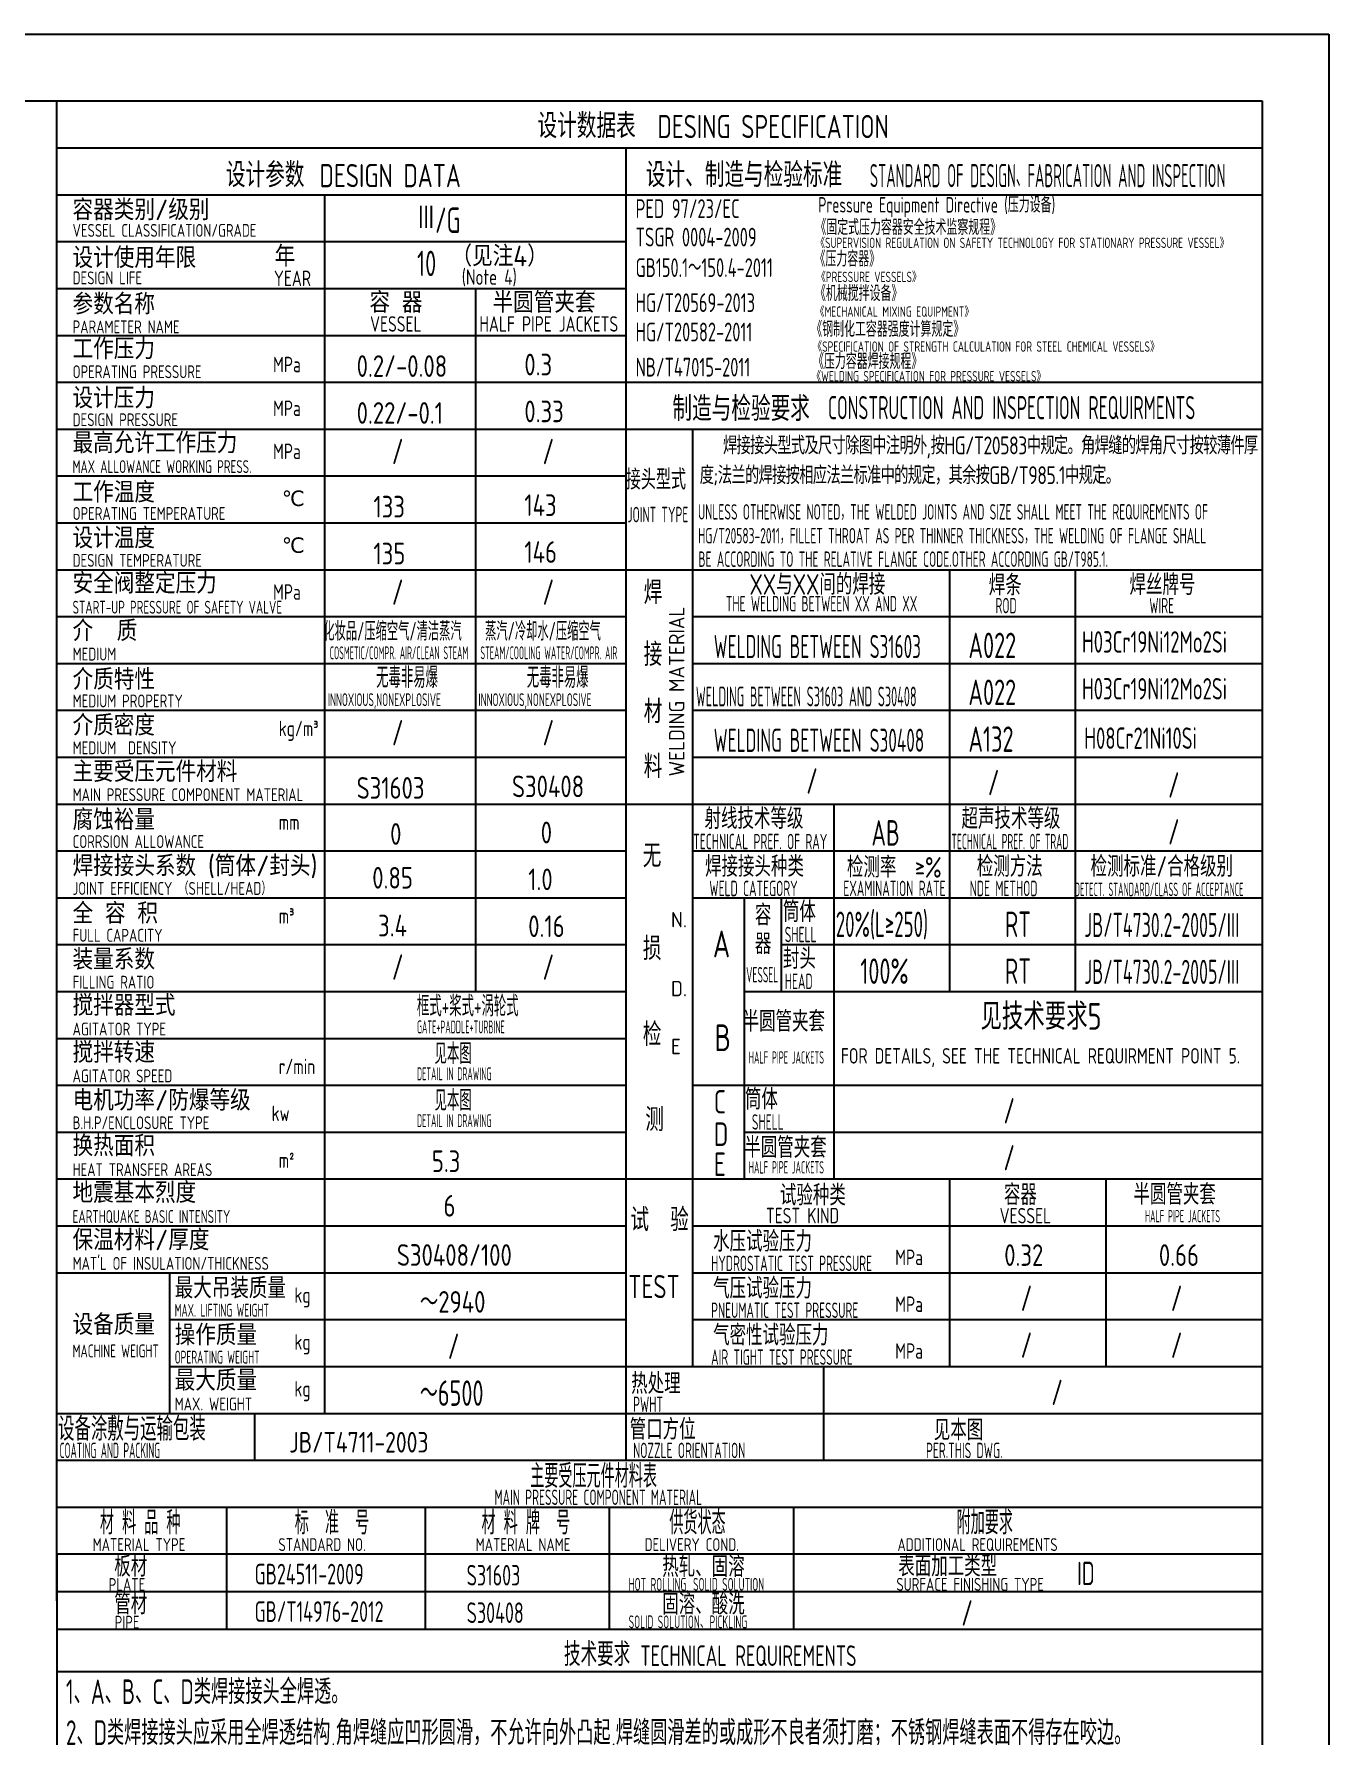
# Model space of a CAD drawing. Header units: inches. Extents: x -375 to 8535, y -477 to 12465.
# Drawn here: x 5634 to 8535, y 8652 to 12465 of the extents above; entities that cross this region are included whole.
import ezdxf

# ---------------------------------------------------------------- set-up
doc = ezdxf.new("R2010")
doc.units = ezdxf.units.IN
doc.header["$LTSCALE"] = 5
for name, color, linetype in [('1轮廓实线层', 7, 'Continuous'), ('2细线层', 4, 'Continuous'), ('6文字层', 3, 'Continuous'), ('7标注层', 4, 'Continuous'), ('图框层', 7, 'Continuous')]:
    doc.layers.add(name, color=color, linetype=linetype)
doc.styles.add('PC_TEXTSTYLE', font='isocp.shx', dxfattribs={"width": 0.8, "bigfont": 'hzfs.shx'})
doc.styles.get("Standard").update_dxf_attribs({"font": 'isocp.shx', "width": 0.707, "bigfont": 'hztxt.shx'})

# ---------------------------------------------------------------- blocks, each defined once
blk = doc.blocks.new('*U1754')
at = {"layer": '2细线层'}
for p, q in [((-375, 12465), (8535, 12465)), ((8535, 12465), (8535, -150))]:
    blk.add_line(p, q, dxfattribs=at)
at = {"layer": '图框层'}
for p, q in [((0, 12315), (8385, 12315)), ((8385, 12315), (8385, 0))]:
    blk.add_line(p, q, dxfattribs=at)

msp = doc.modelspace()

# ---------------------------------------------------------------- linework, layer by layer
for p, q in [((5685, 9060), (5685, 8891.6)), ((5685, 8891.6), (5685, 6759.6))]:
    msp.add_line(p, q)
at = {"layer": '1轮廓实线层'}
for p, q in [((5685, 8955), (5685, 12315)), ((5685, 12315), (8385, 12315)), ((5685, 9270), (8385, 9270))]:
    msp.add_line(p, q, dxfattribs=at)
at = {"layer": '2细线层'}
for p, q in [((5685, 12210), (8385, 12210)), ((6960, 9270), (6960, 12210)), ((5685, 12105), (8385, 12105)), ((6285, 9375), (6285, 12105)), ((5685, 12000), (6960, 12000)), ((5685, 11895), (6960, 11895)), ((6622.5, 11895), (6622.5, 10320)), ((5685, 11790), (6960, 11790)), ((5685, 11685), (8385, 11685)), ((5685, 11580), (6960, 11580)), ((5685, 11580), (6960, 11580)), ((6960, 11580), (8385, 11580)), ((7110, 9480), (7110, 11580)), ((5685, 11475), (6960, 11475)), ((5685, 11370), (6960, 11370)), ((5685, 11265), (8385, 11265)), ((5685, 11265), (6960, 11265)), ((7110, 11265), (8385, 11265)), ((7685.4, 10320), (7685.4, 11265)), ((7966, 11265), (7966, 10320)), ((5685, 11160), (6960, 11160)), ((7110, 11160), (8385, 11160)), ((5685, 11055), (6960, 11055)), ((5685, 11055), (6960, 11055)), ((7110, 11055), (8385, 11055)), ((5685, 10950), (6960, 10950)), ((7110, 10950), (8385, 10950)), ((5685, 10845), (6960, 10845)), ((7110, 10845), (8385, 10845)), ((5685, 10740), (6960, 10740)), ((6960, 10740), (8385, 10740)), ((7425.6, 10740), (7425.6, 9900)), ((5685, 10635), (6960, 10635)), ((5685, 10635), (6960, 10635)), ((7110, 10635), (8385, 10635)), ((5685, 10530), (6960, 10530)), ((5685, 10530), (6960, 10530)), ((7110, 10530), (8385, 10530)), ((7225.2, 9900), (7225.2, 10530)), ((7308.3, 10320), (7308.3, 10530)), ((5685, 10425), (6960, 10425)), ((7308.3, 10425), (8385, 10425)), ((5685, 10320), (6960, 10320)), ((7225.2, 10320), (8385, 10320)), ((5685, 10215), (6960, 10215)), ((5685, 10110), (6960, 10110)), ((5685, 10110), (6960, 10110)), ((5685, 10110), (6960, 10110)), ((7110, 10110), (8385, 10110)), ((5685, 10005), (6960, 10005)), ((7225.2, 10005), (8385, 10005)), ((5685, 9900), (6960, 9900)), ((6960, 9900), (8385, 9900)), ((7685.4, 9480), (7685.4, 9900)), ((8035.2, 9900), (8035.2, 9480)), ((8035.2, 9900), (8035.2, 9690)), ((5685, 9795), (6960, 9795)), ((7110, 9795), (8385, 9795)), ((5685, 9690), (6960, 9690)), ((5937.2, 9690), (5937.2, 9375)), ((7110, 9690), (8385, 9690)), ((5937.2, 9585), (6960, 9585)), ((7110, 9585), (8385, 9585)), ((5937.2, 9480), (8385, 9480)), ((7402.9, 9270), (7402.9, 9480)), ((5685, 9375), (8385, 9375)), ((6128.1, 9270), (6128.1, 9375)), ((5685, 9165), (8385, 9165)), ((5685, 9060), (8385, 9060)), ((6064.8, 9060), (6064.8, 8891.6)), ((6510, 9060), (6510, 8891.6)), ((6922.5, 9060), (6922.5, 8891.6)), ((7335, 9060), (7335, 8891.6)), ((5685, 8976), (8385, 8976)), ((5685, 8891.6), (8385, 8891.6)), ((5685, 8891.6), (8385, 8891.6)), ((5685, 8891.6), (8385, 8891.6)), ((5685, 8796.6), (8385, 8796.6))]:
    msp.add_line(p, q, dxfattribs=at)
at = {"layer": '7标注层'}
for p, q in [((6064.8, 9165), (6064.8, 9060)), ((6510, 9165), (6510, 9060)), ((6922.5, 9165), (6922.5, 9060)), ((7335, 9165), (7335, 9060))]:
    msp.add_line(p, q, dxfattribs=at)

# ---------------------------------------------------------------- block references
at = {"layer": '图框层'}
msp.add_blockref('*U1754', (0, 0), dxfattribs=at)

# ---------------------------------------------------------------- texts
at = {"layer": '6文字层', "style": 'PC_TEXTSTYLE'}
for s, height, width, p in [('设计数据表', 55, 0.8, (6761.7, 12231.8)), ('DESING SPECIFICATION', 51.923, 0.8, (7030.3, 12231.8)), ('设计参数', 55, 0.8, (6063.5, 12121.9)), ('DESIGN DATA', 51.923, 0.8, (6273.3, 12121.9)), ('设计、制造与检验标准', 55, 0.8, (7004.4, 12121.9)), ('STANDARD OF DESIGN、FABRICATION AND INSPECTION', 51.923, 0.5, (7506.3, 12121.9)), ('VESSEL CLASSIFICATION/GRADE', 28.846, 0.8, (5720, 12010.7)), ('YEAR', 34.62, 0.8, (6171.1, 11900.4)), ('(Note 4)', 34.62, 0.8, (6592, 11903.2)), ('DESIGN LIFE', 28.846, 0.8, (5720, 11904.3)), ('PARAMETER NAME', 28.846, 0.8, (5720, 11794.5)), ('VESSEL', 34.62, 0.8, (6386.5, 11798.2)), ('HALF PIPE JACKETS', 34.615, 0.8, (6631.3, 11798.2)), ('OPERATING PRESSURE', 28.846, 0.8, (5720, 11694)), ('MPa', 34.62, 0.8, (6169.1, 11707.3)), ('MPa', 34.62, 0.8, (6169.1, 11609.3)), ('制造与检验要求', 55, 0.8, (7063.9, 11598.2)), ('CONSTRUCTION AND INSPECTION REQUIRMENTS', 51.923, 0.6, (7412.5, 11602.1)), ('DESIGN PRESSURE', 28.846, 0.8, (5720, 11586.5)), ('MPa', 34.62, 0.8, (6169.1, 11512.7)), ('MAX ALLOWANCE WORKING PRESS.', 28.846, 0.7, (5720, 11481.5)), ('接头型式', 45, 0.75, (6959.5, 11444.6)), ('OPERATING TEMPERATURE', 28.846, 0.8, (5720, 11376.5)), ('JOINT TYPE', 34.62, 0.6, (6963.4, 11371.2)), ('UNLESS OTHERWISE NOTED，THE WELDED JOINTS AND SIZE SHALL MEET THE REQUIREMENTS OF', 34.615, 0.6, (7121.4, 11377.2)), (' HG/T20583-2011，FILLET THROAT AS PER THINNER THICKNESS，THE WELDING OF FLANGE SHALL', 34.615, 0.6, (7109.6, 11323.9)), ('DESIGN TEMPERATURE', 28.846, 0.8, (5720, 11271.5)), (' BE ACCORDING TO THE RELATIVE FLANGE CODE.OTHER ACCORDING GB/T985.1.', 34.615, 0.6, (7110.4, 11271.3)), ('XX与XX间的焊接', 46.15, 0.8, (7236.6, 11208.9)), ('焊条', 46.15, 0.8, (7772.7, 11207.3)), ('焊丝牌号', 46.15, 0.8, (8088, 11208.4)), ('MPa', 34.62, 0.8, (6169.1, 11197.7)), ('焊    ', 51.92, 0.8, (6999.7, 11188.1)), ('START-UP PRESSURE OF SAFETY VALVE', 28.846, 0.7, (5720, 11166.5)), ('THE WELDING BETWEEN XX AND XX', 34.615, 0.6, (7183.6, 11171.4)), ('ROD', 34.62, 0.6, (7787.8, 11167.2)), ('WIRE', 34.62, 0.6, (8132.4, 11167.2)), ('化妆品/压缩空气/清洁蒸汽', 42, 0.6, (6281.9, 11106.1)), ('蒸汽/冷却水/压缩空气 ', 42, 0.6, (6644.3, 11106.1)), ('接   ', 51.92, 0.8, (6999.7, 11049.3)), ('WELDING BETWEEN S31603', 51.923, 0.6, (7156.5, 11066.9)), ('MEDIUM ', 28.85, 0.8, (5720, 11061.5)), ('COSMETIC/COMPR. AIR/CLEAN STEAM', 28.846, 0.5, (6296.2, 11064.3)), ('STEAM/COOLING WATER/COMPR. AIR ', 28.846, 0.5, (6633.7, 11064.3)), ('无毒非易爆', 46.15, 0.6, (6400.2, 11000.3)), ('无毒非易爆', 46.15, 0.6, (6737.7, 11000.3)), ('MEDIUM PROPERTY', 28.846, 0.8, (5720, 10956.5)), ('INNOXIOUS,NONEXPLOSIVE', 28.846, 0.6, (6291.8, 10959.3)), ('INNOXIOUS,NONEXPLOSIVE', 28.846, 0.6, (6629.3, 10959.3)), ('WELDING BETWEEN S31603 AND S30408', 44.308, 0.5, (7116.5, 10958.8)), ('材    ', 51.92, 0.8, (6999.7, 10921.3)), (' kg/m%%179', 34.62, 0.8, (6166, 10892)), ('WELDING BETWEEN S30408', 51.923, 0.6, (7156.5, 10856.9)), ('MEDIUM  DENSITY', 28.846, 0.8, (5720, 10851.5)), ('料', 51.9, 0.8, (6999.7, 10798.1)), ('MAIN PRESSURE COMPONENT MATERIAL ', 28.846, 0.8, (5720, 10746.5)), ('射线技术等级', 46.15, 0.8, (7135.9, 10684.3)), ('超声技术等级', 46.15, 0.8, (7711.7, 10684.3)), (' mm', 34.62, 0.8, (6166, 10682)), ('CORRSION ALLOWANCE', 28.846, 0.8, (5720, 10641.5)), ('无    ', 51.92, 0.8, (6997.7, 10598.4)), ('TECHNICAL PREF. OF RAY', 34.615, 0.6, (7110.6, 10638.6)), ('TECHNICAL PREF. OF TRAD', 34.615, 0.5, (7689.1, 10638.6)), ('焊接接头种类', 46.15, 0.8, (7137.1, 10577.1)), ('检测率', 46.15, 0.8, (7455, 10575.4)), ('≥%', 46.15, 0.8, (7607.4, 10575)), ('检测方法', 46.15, 0.8, (7745.9, 10577.1)), ('检测标准/合格级别', 46.15, 0.8, (8000.8, 10577.1)), ('JOINT EFFICIENCY （SHELL/HEAD）', 28.846, 0.8, (5720, 10536.5)), ('WELD CATEGORY', 34.615, 0.6, (7146.7, 10533.6)), ('EXAMINATION RATE', 34.615, 0.6, (7447, 10533.6)), ('NDE METHOD', 34.62, 0.6, (7730.1, 10533.6)), ('DETECT. STANDARD/CLASS OF ACCEPTANCE', 30.462, 0.5, (7965.3, 10533.6)), ('筒体', 46.15, 0.8, (7311.6, 10475.6)), (' m%%179', 34.62, 0.8, (6166, 10472)), ('容', 46.2, 0.8, (7248.7, 10468.2)), ('FULL CAPACITY', 28.846, 0.8, (5720, 10431.5)), ('损    ', 51.92, 0.8, (6997.7, 10390.3)), ('A', 60, 0.8, (7154.6, 10396.6)), ('器', 46.2, 0.8, (7248.7, 10403.7)), ('SHELL', 34.62, 0.6, (7315.7, 10430.4)), ('封头', 46.15, 0.8, (7311.6, 10370.6)), ('VESSEL', 34.62, 0.5, (7229.2, 10340.3)), ('FILLING RATIO', 28.846, 0.8, (5720, 10326.5)), ('HEAD', 34.62, 0.6, (7315.7, 10325.4)), ('框式+桨式+涡轮式', 46.15, 0.6, (6491.6, 10264.4)), ('见技术要求5', 60, 0.8, (7754.2, 10234.3)), ('半圆管夹套', 46.15, 0.8, (7221.1, 10230)), ('AGITATOR TYPE', 28.846, 0.8, (5720, 10221.5)), ('GATE+PADDLE+TURBINE', 28.846, 0.5, (6491.6, 10226.2)), ('检    ', 51.92, 0.8, (6997.7, 10198.1)), ('B', 60, 0.8, (7158.4, 10186.5)), ('见本图', 46.15, 0.6, (6531.1, 10157.8)), ('HALF PIPE JACKETS', 27.692, 0.5, (7235.2, 10158.4)), ('FOR DETAILS, SEE THE TECHNICAL REQUIRMENT POINT 5.', 34.615, 0.8, (7441.5, 10158.6)), ('AGITATOR SPEED', 28.846, 0.8, (5720, 10116.5)), (' r/min', 34.62, 0.8, (6166, 10134.7)), ('DETAIL IN DRAWING', 28.846, 0.5, (6491.6, 10121.2)), ('筒体', 46.15, 0.8, (7226.5, 10055.6)), ('见本图', 46.15, 0.6, (6531.1, 10052.8)), ('C  ', 52.5, 0.8, (7156.7, 10046.8)), ('B.H.P/ENCLOSURE TYPE', 28.846, 0.8, (5720, 10011.5)), ('kw', 34.62, 0.8, (6166, 10029.7)), ('DETAIL IN DRAWING', 28.846, 0.5, (6491.6, 10016.2)), (' 测', 51.92, 0.8, (6979.5, 10007.1)), ('SHELL', 34.62, 0.6, (7242, 10010.4)), ('D', 52.5, 0.8, (7156.7, 9974.2)), ('半圆管夹套', 46.15, 0.8, (7225, 9947.4)), (' m%%178', 34.62, 0.8, (6166, 9924.7)), ('E', 52.5, 0.8, (7156.7, 9906.7)), ('HEAT TRANSFER AREAS', 28.846, 0.8, (5720, 9906.5)), ('HALF PIPE JACKETS', 27.692, 0.5, (7235.2, 9912.3)), ('试验种类', 46.15, 0.8, (7304.9, 9840.7)), ('容器', 46.15, 0.8, (7806.7, 9841.6)), ('半圆管夹套', 46.15, 0.8, (8097, 9842.4)), ('试  验', 51.92, 0.8, (6970, 9782.7)), ('EARTHQUAKE BASIC INTENSITY', 28.846, 0.7, (5720, 9801.5)), ('TEST KIND', 34.62, 0.8, (7273.6, 9800.7)), ('VESSEL', 34.62, 0.8, (7797.1, 9800.4)), ('HALF PIPE JACKETS', 27.692, 0.5, (8122.6, 9803)), ('水压试验压力', 46.15, 0.8, (7155.1, 9737.1)), ("MAT'L OF INSULATION/THICKNESS", 28.846, 0.8, (5720, 9696.5)), ('HYDROSTATIC TEST PRESSURE', 34.615, 0.6, (7150.7, 9693.6)), ('MPa', 34.62, 0.8, (7563.1, 9707.2)), ('TEST', 51.92, 0.8, (6965.2, 9633.1)), ('最大吊装质量', 46.15, 0.9, (5948.8, 9632.4)), ('kg', 34.62, 0.8, (6216.9, 9622.6)), ('气压试验压力', 46.15, 0.8, (7155.1, 9632.1)), ('MAX. LIFTING WEIGHT', 28.846, 0.6, (5948.8, 9591.5)), ('PNEUMATIC TEST PRESSURE', 34.615, 0.6, (7150.7, 9588.6)), ('MPa', 34.62, 0.8, (7563.1, 9602.2)), ('气密性试验压力', 46.15, 0.8, (7155.1, 9527.1)), ('kg', 34.62, 0.8, (6216.9, 9517.6)), ('MACHINE WEIGHT', 28.846, 0.7, (5720, 9500.3)), ('OPERATING WEIGHT', 28.846, 0.6, (5948.8, 9486.5)), ('AIR TIGHT TEST PRESSURE', 34.615, 0.6, (7150.7, 9483.6)), ('MPa', 34.62, 0.8, (7563.1, 9497.2)), ('热处理', 46.15, 0.8, (6971.6, 9418.7)), ('kg', 34.62, 0.8, (6216.9, 9412.6)), ('MAX. WEIGHT', 28.846, 0.8, (5948.8, 9381.5)), ('PWHT', 34.62, 0.6, (6975.9, 9378)), ('设备涂敷与运输包装', 52.5, 0.7, (5687.6, 9313.8)), ('管口方位', 46.15, 0.8, (6968.2, 9316.2)), ('见本图', 46.15, 0.8, (7649.6, 9314.7)), ('COATING AND PACKING', 34.615, 0.5, (5690.9, 9274.6)), ('NOZZLE ORIENTATION', 34.615, 0.6, (6975.9, 9274.6)), ('PER.THIS DWG.', 34.615, 0.6, (7632.2, 9274.6)), ('主要受压元件材料表', 52.62, 0.6, (6745.3, 9208.1)), ('MAIN PRESSURE COMPONENT MATERIAL ', 34.615, 0.6, (6665.3, 9169.6)), ('材 料 品 种', 52.62, 0.6, (5781.4, 9103.7)), ('标  准  号', 52.62, 0.6, (6217.8, 9103.7)), ('材 料 牌  号', 52.62, 0.6, (6636.3, 9103.7)), ('供货状态', 52.62, 0.6, (7057, 9103.7)), ('附加要求', 52.62, 0.6, (7700.6, 9103.9)), ('MATERIAL TYPE', 28.846, 0.8, (5765, 9066.5)), ('STANDARD NO.', 28.846, 0.8, (6181.2, 9066.5)), ('MATERIAL NAME', 28.846, 0.8, (6623.2, 9066.5)), ('DELIVERY COND.', 28.846, 0.8, (7001.6, 9066.5)), ('ADDITIONAL REQUIREMENTS  ', 28.846, 0.8, (7568.2, 9066.5)), ('板材', 46.15, 0.8, (5813.4, 9009.2)), ('热轧、固溶', 46.15, 0.8, (7041.2, 9008.4)), ('表面加工类型', 46.15, 0.8, (7570, 9009.5)), ('PLATE', 28.85, 0.8, (5800.9, 8977)), ('HOT ROLLING, SOLID SOLUTION', 28.846, 0.6, (6965.9, 8977.5)), ('SURFACE FINISHING TYPE', 28.846, 0.8, (7565.8, 8977.5)), ('管材', 46.15, 0.8, (5813.4, 8924.9)), ('固溶、酸洗', 46.15, 0.8, (7041.2, 8924.2)), ('SOLID SOLUTION、PICKLING', 28.846, 0.6, (6965.9, 8893.4)), ('PIPE', 28.85, 0.8, (5814.2, 8892.7))]:
    msp.add_text(s, height=height, dxfattribs=dict(at, width=width)).set_placement(p)
for s, height, p in [('容器类别/级别', 46.15, (5720, 12048)), ('设计使用年限', 46.15, (5720, 11940.8)), ('年', 46.2, (6172.8, 11944.1)), ('（见注4）', 46.15, (6569, 11944.7)), ('参数名称', 46.15, (5720, 11836.8)), ('容 器 ', 46.15, (6385.2, 11840.5)), ('半圆管夹套', 46.15, (6661, 11840.5)), ('工作压力', 46.15, (5720, 11736.5)), ('设计压力', 46.15, (5720, 11626.4)), ('最高允许工作压力', 46.15, (5720, 11525.7)), ('工作温度', 46.15, (5720, 11415.4)), (' ℃', 34.62, (6169.1, 11407.7)), ('设计温度', 46.15, (5720, 11312.8)), (' ℃', 34.62, (6169.1, 11302.7)), ('安全阀整定压力', 46.15, (5720, 11211.3)), ('介  质', 46.15, (5720, 11105)), ('介质特性', 46.15, (5720, 10996.1)), ('介质密度', 46.15, (5720, 10893.3)), ('主要受压元件材料', 46.15, (5720, 10789.4)), ('腐蚀裕量', 46.15, (5720, 10681.7)), ('焊接接头系数 (筒体/封头)', 46.154, (5720, 10578.3)), ('全 容 积', 46.15, (5720, 10471.9)), ('N.', 34.62, (7060.7, 10463.7)), ('装量系数', 46.15, (5720, 10368.9)), ('D. ', 34.62, (7060.7, 10309.3)), ('搅拌器型式', 46.15, (5720, 10265.7)), ('搅拌转速', 46.15, (5720, 10160.3)), ('E', 34.6, (7060.7, 10179.4)), ('电机功率/防爆等级', 46.15, (5720, 10053.2)), ('换热面积', 46.15, (5720, 9951.1)), ('地震基本烈度', 46.15, (5720, 9846.3)), ('保温材料/厚度', 46.15, (5720, 9740.3)), ('设备质量', 46.15, (5720, 9550.7)), ('操作质量', 46.15, (5948.8, 9527.5)), ('最大质量', 46.15, (5948.8, 9425.6))]:
    msp.add_text(s, height=height, dxfattribs=at).set_placement(p)
at = {"layer": '6文字层'}
for s, height, width, p in [('PED 97/23/EC', 42, 0.707, (6981.5, 12052.9)), ('Pressure Equipment Directive (压力设备)', 34.615, 0.707, (7390.9, 12065.1)), ('Ⅲ', 57, 0.707, (6491.8, 12024.7)), ('/G', 57, 0.707, (6532.1, 12019.4)), ('《固定式压力容器安全技术监察规程》', 34.615, 0.707, (7384.3, 12014.8)), ('TSGR 0004-2009', 42, 0.707, (6981.5, 11989.1)), ('《SUPERVISION REGULATION ON SAFETY TECHNOLOGY FOR STATIONARY PRESSURE VESSEL》', 23.077, 0.75, (7384.3, 11985.7)), ('10', 57, 0.707, (6491.8, 11922.6)), ('《压力容器》', 34.62, 0.707, (7382.3, 11944)), ('GB150.1～150.4-2011', 42, 0.707, (6981.5, 11920.7)), ('《PRESSURE VESSELS》', 23.077, 0.75, (7386, 11909.4)), ('《机械搅拌设备》', 34.62, 0.707, (7383.4, 11866.8)), ('HG/T20569-2013', 42, 0.707, (6981.5, 11842.2)), ('《钢制化工容器强度计算规定》', 34.615, 0.707, (7375.1, 11786.6)), ('《MECHANICAL MIXING EQUIPMENT》', 23.077, 0.75, (7383.2, 11831.5)), ('HG/T20582-2011', 42, 0.707, (6981.5, 11776.5)), ('0.2/-0.08', 48.46, 0.85, (6356.5, 11696.9)), ('0.3', 48.46, 0.85, (6732.2, 11700.3)), ('《SPECIFICATION OF STRENGTH CALCULATION FOR STEEL CHEMICAL VESSELS》', 23.077, 0.75, (7377.9, 11753.3)), (' 《压力容器焊接规程》 ', 34.615, 0.707, (7365.1, 11714.5)), ('NB/T47015-2011', 42, 0.707, (6981.5, 11697.7)), ('《WELDING SPECIFICATION FOR PRESSURE VESSELS》', 23.077, 0.75, (7375.5, 11686.9)), ('0.22/-0.1', 48.46, 0.85, (6356.5, 11591.9)), ('0.33', 48.46, 0.85, (6732.2, 11595.3)), ('/', 57, 0.707, (6435.4, 11501.3)), ('/', 57, 0.707, (6772.9, 11501.3)), ('133', 48.46, 0.85, (6394.1, 11381.9)), ('143', 48.46, 0.85, (6732.2, 11385.3)), ('135', 48.46, 0.85, (6394.1, 11276.9)), ('146', 48.46, 0.85, (6732.2, 11280.3)), ('/', 57, 0.707, (6435.4, 11186.3)), ('/', 57, 0.707, (6772.9, 11186.3)), ('A022', 57, 0.707, (7727.3, 11066.9)), ('H03Cr19Ni12Mo2Si', 48, 0.707, (7981.6, 11079.2)), ('A022', 57, 0.707, (7727.3, 10961.9)), ('H03Cr19Ni12Mo2Si', 48, 0.707, (7981.6, 10974.2)), ('/', 57, 0.707, (6435.4, 10871.3)), ('/', 57, 0.707, (6772.9, 10871.3)), ('A132', 57, 0.707, (7727.3, 10856.9)), ('H08Cr21Ni10Si', 48, 0.707, (7986.7, 10863.6)), ('S31603', 48.46, 0.85, (6356.5, 10751.9)), ('S30408', 48.46, 0.85, (6704.5, 10755.3)), ('/', 57, 0.707, (7363.7, 10763.1)), ('/', 57, 0.707, (7770.6, 10759.8)), ('/', 57, 0.707, (8174.4, 10754.3)), ('0', 48.5, 0.85, (6431.5, 10648.7)), ('0', 48.5, 0.85, (6768.9, 10652)), ('AB', 57, 0.707, (7510, 10646.9)), ('/', 57, 0.707, (8174.4, 10649.3)), ('0.85', 48.46, 0.85, (6391.4, 10550.6)), ('1.0', 48.46, 0.85, (6740.9, 10547)), ('3.4', 48.46, 0.85, (6404.5, 10443.5)), ('0.16', 48.46, 0.85, (6740.9, 10442)), ('20%(L≥250)', 57, 0.6, (7430, 10442.1)), ('RT', 57, 0.707, (7809, 10442.1)), ('JB/T4730.2-2005/III', 54, 0.6, (7986.9, 10442.1)), ('/', 57, 0.707, (6435.4, 10346.3)), ('/', 57, 0.707, (6772.9, 10346.3)), ('100%', 57, 0.707, (7484.8, 10337.1)), ('RT', 57, 0.707, (7809, 10337.1)), ('JB/T4730.2-2005/III', 54, 0.6, (7986.9, 10337.1)), ('/', 57, 0.707, (7805.5, 10024.3)), ('5.3', 48.46, 0.85, (6525, 9915.5)), ('/', 57, 0.707, (7805.5, 9919.3)), ('6', 48.5, 0.85, (6551.2, 9815.8)), ('S30408/100', 48.46, 0.85, (6446.6, 9705.5)), ('0.32', 48.46, 0.85, (7807.4, 9705.3)), ('0.66', 48.46, 0.85, (8153.9, 9705.3)), ('～2940', 48.46, 0.85, (6498.2, 9600.5)), ('/', 57, 0.707, (7844.1, 9604.3)), ('/', 57, 0.707, (8180.6, 9604.3)), ('/', 57, 0.707, (6560.7, 9496.8)), ('/', 57, 0.707, (7844.1, 9499.3)), ('/', 57, 0.707, (8180.6, 9499.3)), ('～6500', 57, 0.707, (6498.2, 9391.8)), ('/', 57, 0.707, (7912.8, 9393.4)), ('JB/T4711-2003', 46.154, 0.85, (6205.4, 9287.2)), ('GB24511-2009', 46.154, 0.707, (6127.9, 8991.8)), ('ID', 52.5, 0.707, (7970.6, 8990.1)), ('S31603', 46.15, 0.707, (6602.8, 8989.3)), ('GB/T14976-2012', 46.154, 0.707, (6127.9, 8907.8)), ('S30408', 46.15, 0.707, (6602.8, 8905.3)), ('/', 57, 0.707, (7711.2, 8899.4)), ('技术要求', 52.5, 0.707, (6821, 8809)), ('TECHNICAL REQUIREMENTS', 46.154, 0.707, (6992.1, 8809))]:
    msp.add_text(s, height=height, dxfattribs=dict(at, width=width)).set_placement(p)
at = {"layer": '6文字层', "style": 'PC_TEXTSTYLE'}
msp.add_text('WELDING MATERIAL', height=34.615, rotation=90, dxfattribs=at).set_placement((7090.8, 10801.9))
at = {"layer": '6文字层', "insert": (7125.1, 11563.4), "char_height": 40, "width": 1260.219, "attachment_point": 1, "style": 'PC_TEXTSTYLE'}
msp.add_mtext('{\\T0.95;   焊接接头型式及尺寸除图中注明外,按HG/T20583中规定。角焊缝的焊角尺寸按较薄件厚度;法兰的焊接按相应法兰标准中的规定，其余按GB/T985.1中规定。}', dxfattribs=at)
at = {"layer": '6文字层', "insert": (5705.1, 8778.9), "char_height": 55, "width": 2673.981, "attachment_point": 1}
msp.add_mtext('{\\W0.7;1、A、B、C、D类焊接接头全焊透。\\P2、D类焊接接头应采用全焊透结构,角焊缝应凹形圆滑，不允许向外凸起,焊缝圆滑差的或成形不良者须打磨；不锈钢焊缝表面不得存在咬边。\\P3、本设备先拼后成型封头上的所有焊接接头应对表面进行100%PT检测，检测标准符合JB/T4730.5-2005规定，合格级别为Ⅰ级。\\P4、半盘管与壳体连接角焊缝的腰高应不小于3mm,半管与壳体的连接焊缝应予以全焊透。\\P5、半盘管的对接接头应进行射线检测，抽查数量应不少于接头总数的10%，且不少于一条，以JB/T4730.2的III级为合格；如有一条不合格时，应加倍抽查；再出现不合格时，应100%检查。\\P6、设备组装后在搅拌轴密封处测定轴的径向摆动量＜0.5mm，轴向串动量≤±0.2mm，下端摆动量≤1.0mm。\\P7、设备制造完毕后，内筒先进行0.32MPa水压试验，合格后再焊盘管,盘管以0.66MPa进行水压试验，水压试验用水的氯离子含量应≤25mg/L，试验合格后应立即将水渍去除干净。\\P8、设备组装完毕后先进行空运转，时间≥30min,然后以水代料进行负载试运转，设备内充水满至工作液位高度,使设备内达到工作压力进行试运转，达到机械密封跑合时间,直到机械密封运转正常，时间不少于4小时,在试运转过程中，不得有不正常的噪声［≤85dB(A)］和震\\P动等不良。\\P9、本设备框式搅拌为顺时针，桨式搅拌为逆时针不得反转。\\P10、设备上减速机支座凸缘和轴封底座凸缘应在组焊后一起加工。\\P11、设备水压试验时，机械密封处泄露量以肉眼观察无明显气包为合格。\\P注：1、设备须静电接地，接地电阻小于10欧姆。\\P   2、铭牌及铭牌架的尺寸由制造厂确定。\\P   3、本设备安全阀由用户在工艺系统中设置,安全附件用户自理。\\P   4、本设备按TSG R7001-2013《压力容器定期检验规则》和TSG R0004-2009《固定式压力容器安全技术监察规程》规定要求进行定期检验,定期检验内容:(1)外表面检查,观测外表面有无异常,潮湿等; (2)检查底部检漏孔有无漏液;(3)必要时,进行耐压试\\P验。 当不锈钢即将出现腐蚀 时应立即停止使用。}', dxfattribs=at)

doc.saveas('drawing.dxf')
